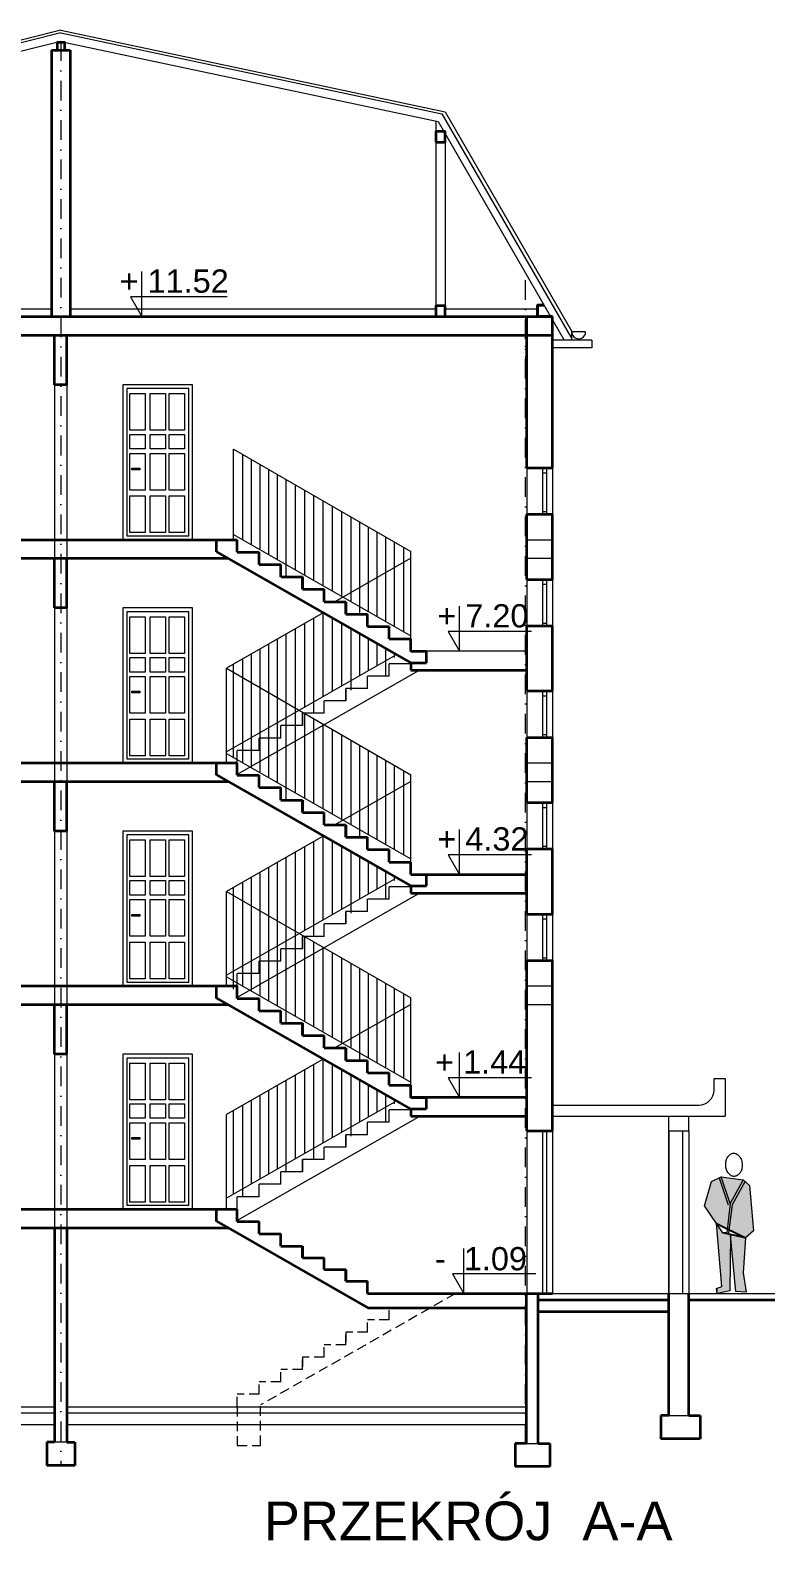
# Model space of a CAD drawing. Header units: millimetres. Extents: x 2834 to 13053, y -2252 to 4789.
# Drawn here: x 6782 to 7744, y 1555 to 3505 of the extents above; entities that cross this region are included whole.
import ezdxf

# ---------------------------------------------------------------- set-up
doc = ezdxf.new("R2010")
doc.units = ezdxf.units.MM
doc.header["$MEASUREMENT"] = 0
doc.linetypes.add('DASHDOTX2', pattern=[50.8, 25.4, -12.7, 0, -12.7])
doc.linetypes.add('DASHED', pattern=[19.05, 12.7, -6.35])
doc.layers.get('0').update_dxf_attribs({"lineweight": 5})
for name, color, linetype, lineweight in [('AS_3_6_018', 92, 'Continuous', 9), ('Okna', 7, 'Continuous', 5), ('Okna c.', 7, 'Continuous', 5), ('Osie', 1, 'DASHDOTX2', 5), ('Scianki', 34, 'Continuous', 20), ('Widok', 7, 'Continuous', 9), ('Wy. bal.', 7, 'Continuous', 5), ('Wymiary', 102, 'Continuous', 5), ('Wypełnienie', 7, 'Continuous', 5), ('Ściany k.', 7, 'Continuous', 35)]:
    doc.layers.add(name, color=color, linetype=linetype, lineweight=lineweight)
doc.layers.add('Xcokół', color=18, linetype='Continuous')
doc.styles.get("Standard").update_dxf_attribs({"font": 'ARIAL.TTF'})

msp = doc.modelspace()

# ---------------------------------------------------------------- hatches: boundary and pattern name
at = {"layer": 'Xcokół'}
h = msp.add_hatch(color=3, dxfattribs=at)
h.dxf.hatch_style = 1
h.paths.add_polyline_path([(7710.964, 2013.472), (7703.068, 2020.851), (7686.265, 1990.251), (7682.339, 1957.698), (7705.87, 1946.057), (7716.314, 1955.065)])
h.paths.add_polyline_path([(7686.265, 1990.251), (7674.792, 2024.91), (7662.056, 2018.638), (7653.14, 1987.089), (7668.424, 1964.581), (7682.339, 1957.698)])
h = msp.add_hatch(color=4, dxfattribs=at)
h.dxf.hatch_style = 1
h.paths.add_polyline_path([(7674.792, 2024.91), (7686.265, 1990.251), (7703.068, 2020.851)])
h = msp.add_hatch(color=5, dxfattribs=at)
h.dxf.hatch_style = 1
h.paths.add_polyline_path([(7705.87, 1946.057), (7676.634, 1952.491), (7668.424, 1964.581), (7675.302, 1883.036), (7668.424, 1880.465), (7669.443, 1874.193), (7685.746, 1877.686), (7686.765, 1949.269), (7693.643, 1876.66), (7706.889, 1875.737), (7703.068, 1900.932)])

# ---------------------------------------------------------------- linework, layer by layer
at = {"lineweight": 5}
msp.add_lwpolyline([(7690.586, 2055.151, -0.13234424), (7694.497, 2054.239, -0.10667965), (7698.269, 2051.031, -0.08324495), (7700.693, 2046.458, -0.07191191), (7701.75, 2040.571, -0.07191191), (7701.096, 2034.625, -0.08324495), (7698.989, 2029.897, -0.10667965), (7695.444, 2026.44, -0.13234424), (7691.605, 2025.263, -0.13234424), (7687.694, 2026.175, -0.10667965), (7683.922, 2029.384, -0.08324495), (7681.498, 2033.957, -0.07191191), (7680.441, 2039.844, -0.07191191), (7681.095, 2045.789, -0.08324495), (7683.201, 2050.517, -0.10667965), (7686.746, 2053.975, -0.13234424)], format="xyb", close=True, dxfattribs=at)
at = {"layer": 'AS_3_6_018', "lineweight": 5}
for p, q in [((7653.404, 1874.377), (7653.404, 1874.377)), ((7669.367, 1876.911), (7669.367, 1880.712))]:
    msp.add_line(p, q, dxfattribs=at)
at = {"layer": 'Okna', "lineweight": 5}
for p, q in [((7653.14, 1987.089), (7662.056, 2018.638)), ((7662.056, 2018.638), (7674.792, 2024.91)), ((7683.908, 1988.289), (7672.436, 2022.948)), ((7674.792, 2024.91), (7703.068, 2020.851)), ((7686.265, 1990.251), (7674.792, 2024.91)), ((7703.068, 2020.851), (7686.265, 1990.251)), ((7705.032, 2018.301), (7688.59, 1988.357)), ((7703.068, 2020.851), (7710.964, 2013.472)), ((7710.964, 2013.472), (7716.314, 1955.065)), ((7686.265, 1990.251), (7681.695, 1952.355)), ((7676.634, 1952.491), (7653.14, 1987.089)), ((7688.59, 1988.357), (7684.248, 1952.355)), ((7675.302, 1883.036), (7668.424, 1964.581)), ((7681.695, 1952.355), (7676.656, 1952.963)), ((7716.314, 1955.065), (7705.87, 1946.057)), ((7686.765, 1949.269), (7685.746, 1877.686)), ((7693.643, 1876.66), (7686.765, 1949.269)), ((7705.87, 1946.057), (7703.068, 1900.932)), ((7703.068, 1900.932), (7706.889, 1875.737)), ((7668.424, 1880.465), (7675.302, 1883.036)), ((7669.443, 1874.193), (7668.424, 1880.465)), ((7685.746, 1877.686), (7669.443, 1874.193)), ((7706.889, 1875.737), (7693.643, 1876.66))]:
    msp.add_line(p, q, dxfattribs=at)
at = {"layer": 'Okna c.'}
for p, q in [((6926.479, 3135.053), (6926.479, 3193.087)), ((7036.606, 3160.394), (6911.848, 3160.394)), ((6911.848, 3160.394), (6926.479, 3135.053)), ((6392.89, 3145.053), (6809.857, 3145.053)), ((6833.857, 3145.053), (7306.099, 3145.053)), ((7318.099, 3145.053), (7437.293, 3145.053)), ((6813.857, 3047.053), (6813.857, 2823.053)), ((6829.857, 3047.053), (6829.857, 2823.053)), ((7423.857, 2939.892), (7423.857, 2879.892)), ((7443.857, 2939.892), (7443.857, 2879.892)), ((7448.857, 2939.892), (7448.857, 2879.892)), ((7456.857, 2939.892), (7456.857, 2879.892)), ((7423.857, 2795.892), (7423.857, 2735.892)), ((7443.857, 2795.892), (7443.857, 2735.892)), ((7448.857, 2795.892), (7448.857, 2735.892)), ((7456.857, 2795.892), (7456.857, 2735.892)), ((6813.857, 2759.053), (6813.857, 2535.053)), ((6829.857, 2759.053), (6829.857, 2535.053)), ((7336.782, 2703.053), (7336.782, 2761.087)), ((7429.733, 2728.394), (7322.152, 2728.394)), ((7391.042, 2728.394), (7322.152, 2728.394)), ((7322.152, 2728.394), (7336.782, 2703.053)), ((7423.857, 2651.892), (7423.857, 2591.892)), ((7443.857, 2651.892), (7443.857, 2591.892)), ((7448.857, 2651.892), (7448.857, 2591.892)), ((7456.857, 2651.892), (7456.857, 2591.892)), ((7423.857, 2507.892), (7423.857, 2447.892)), ((7443.857, 2507.892), (7443.857, 2447.892)), ((7448.857, 2507.892), (7448.857, 2447.892)), ((7456.857, 2507.892), (7456.857, 2447.892)), ((6813.857, 2471.053), (6813.857, 2247.053)), ((6829.857, 2471.053), (6829.857, 2247.053)), ((7336.782, 2415.053), (7336.782, 2473.087)), ((7429.733, 2440.394), (7322.152, 2440.394)), ((7391.042, 2440.394), (7322.152, 2440.394)), ((7322.152, 2440.394), (7336.782, 2415.053)), ((7423.857, 2363.892), (7423.857, 2303.892)), ((7443.857, 2363.892), (7443.857, 2303.892)), ((7448.857, 2363.892), (7448.857, 2303.892)), ((7456.857, 2363.892), (7456.857, 2303.892)), ((7336.782, 2127.053), (7336.782, 2185.087)), ((6813.857, 2183.053), (6813.857, 1959.053)), ((6829.857, 2183.053), (6829.857, 1959.053)), ((7429.733, 2152.394), (7322.152, 2152.394)), ((7322.152, 2152.394), (7336.782, 2127.053)), ((7391.042, 2152.394), (7322.152, 2152.394)), ((7606.857, 1874.053), (7606.857, 2084.053)), ((7606.857, 2084.053), (7606.857, 1874.053)), ((7624.724, 2084.053), (7624.724, 1874.053)), ((7632.673, 2084.053), (7632.673, 1874.053)), ((7342.16, 1874.053), (7342.16, 1932.087)), ((7435.11, 1899.394), (7327.529, 1899.394)), ((7327.529, 1899.394), (7342.16, 1874.053)), ((7396.419, 1899.394), (7327.529, 1899.394))]:
    msp.add_line(p, q, dxfattribs=at)
for points in [[(6902.16, 2847.053), (6992.16, 2847.053), (6992.16, 3047.053), (6902.16, 3047.053)], [(6907.16, 2852.053), (6987.16, 2852.053), (6987.16, 3042.053), (6907.16, 3042.053)], [(6911.009, 3035.56), (6930.859, 3035.56), (6930.859, 2988.225), (6911.009, 2988.225)], [(6937.175, 3035.56), (6957.025, 3035.56), (6957.025, 2988.225), (6937.175, 2988.225)], [(6961.987, 3035.56), (6981.837, 3035.56), (6981.837, 2988.225), (6961.987, 2988.225)], [(6911.009, 2982.997), (6930.859, 2982.997), (6930.859, 2964.245), (6911.009, 2964.245)], [(6937.175, 2982.997), (6957.025, 2982.997), (6957.025, 2964.245), (6937.175, 2964.245)], [(6961.987, 2982.997), (6981.837, 2982.997), (6981.837, 2964.245), (6961.987, 2964.245)], [(6911.009, 2958.472), (6930.859, 2958.472), (6930.859, 2911.138), (6911.009, 2911.138)], [(6937.175, 2958.472), (6957.025, 2958.472), (6957.025, 2911.138), (6937.175, 2911.138)], [(6961.987, 2958.472), (6981.837, 2958.472), (6981.837, 2911.138), (6961.987, 2911.138)], [(6913.874, 2939.489), (6924.17, 2939.489), (6924.17, 2937.323), (6913.874, 2937.323)], [(6911.009, 2903.474), (6930.859, 2903.474), (6930.859, 2856.14), (6911.009, 2856.14)], [(6937.175, 2903.474), (6957.025, 2903.474), (6957.025, 2856.14), (6937.175, 2856.14)], [(6961.987, 2903.474), (6981.837, 2903.474), (6981.837, 2856.14), (6961.987, 2856.14)], [(6902.16, 2559.053), (6992.16, 2559.053), (6992.16, 2759.053), (6902.16, 2759.053)], [(6907.16, 2564.053), (6987.16, 2564.053), (6987.16, 2754.053), (6907.16, 2754.053)], [(6911.009, 2747.56), (6930.859, 2747.56), (6930.859, 2700.225), (6911.009, 2700.225)], [(6937.175, 2747.56), (6957.025, 2747.56), (6957.025, 2700.225), (6937.175, 2700.225)], [(6961.987, 2747.56), (6981.837, 2747.56), (6981.837, 2700.225), (6961.987, 2700.225)], [(6911.009, 2694.997), (6930.859, 2694.997), (6930.859, 2676.245), (6911.009, 2676.245)], [(6937.175, 2694.997), (6957.025, 2694.997), (6957.025, 2676.245), (6937.175, 2676.245)], [(6961.987, 2694.997), (6981.837, 2694.997), (6981.837, 2676.245), (6961.987, 2676.245)], [(6911.009, 2670.472), (6930.859, 2670.472), (6930.859, 2623.138), (6911.009, 2623.138)], [(6937.175, 2670.472), (6957.025, 2670.472), (6957.025, 2623.138), (6937.175, 2623.138)], [(6961.987, 2670.472), (6981.837, 2670.472), (6981.837, 2623.138), (6961.987, 2623.138)], [(6913.874, 2651.489), (6924.17, 2651.489), (6924.17, 2649.323), (6913.874, 2649.323)], [(6911.009, 2615.474), (6930.859, 2615.474), (6930.859, 2568.14), (6911.009, 2568.14)], [(6937.175, 2615.474), (6957.025, 2615.474), (6957.025, 2568.14), (6937.175, 2568.14)], [(6961.987, 2615.474), (6981.837, 2615.474), (6981.837, 2568.14), (6961.987, 2568.14)], [(6902.16, 2271.053), (6992.16, 2271.053), (6992.16, 2471.053), (6902.16, 2471.053)], [(6907.16, 2276.053), (6987.16, 2276.053), (6987.16, 2466.053), (6907.16, 2466.053)], [(6911.009, 2459.56), (6930.859, 2459.56), (6930.859, 2412.225), (6911.009, 2412.225)], [(6937.175, 2459.56), (6957.025, 2459.56), (6957.025, 2412.225), (6937.175, 2412.225)], [(6961.987, 2459.56), (6981.837, 2459.56), (6981.837, 2412.225), (6961.987, 2412.225)], [(6911.009, 2406.997), (6930.859, 2406.997), (6930.859, 2388.245), (6911.009, 2388.245)], [(6937.175, 2406.997), (6957.025, 2406.997), (6957.025, 2388.245), (6937.175, 2388.245)], [(6961.987, 2406.997), (6981.837, 2406.997), (6981.837, 2388.245), (6961.987, 2388.245)], [(6911.009, 2382.472), (6930.859, 2382.472), (6930.859, 2335.138), (6911.009, 2335.138)], [(6937.175, 2382.472), (6957.025, 2382.472), (6957.025, 2335.138), (6937.175, 2335.138)], [(6961.987, 2382.472), (6981.837, 2382.472), (6981.837, 2335.138), (6961.987, 2335.138)], [(6913.874, 2363.489), (6924.17, 2363.489), (6924.17, 2361.323), (6913.874, 2361.323)], [(6911.009, 2327.474), (6930.859, 2327.474), (6930.859, 2280.14), (6911.009, 2280.14)], [(6937.175, 2327.474), (6957.025, 2327.474), (6957.025, 2280.14), (6937.175, 2280.14)], [(6961.987, 2327.474), (6981.837, 2327.474), (6981.837, 2280.14), (6961.987, 2280.14)], [(6902.16, 1983.053), (6992.16, 1983.053), (6992.16, 2183.053), (6902.16, 2183.053)], [(6907.16, 1988.053), (6987.16, 1988.053), (6987.16, 2178.053), (6907.16, 2178.053)], [(6911.009, 2171.56), (6930.859, 2171.56), (6930.859, 2124.225), (6911.009, 2124.225)], [(6937.175, 2171.56), (6957.025, 2171.56), (6957.025, 2124.225), (6937.175, 2124.225)], [(6961.987, 2171.56), (6981.837, 2171.56), (6981.837, 2124.225), (6961.987, 2124.225)], [(6911.009, 2118.997), (6930.859, 2118.997), (6930.859, 2100.245), (6911.009, 2100.245)], [(6937.175, 2118.997), (6957.025, 2118.997), (6957.025, 2100.245), (6937.175, 2100.245)], [(6961.987, 2118.997), (6981.837, 2118.997), (6981.837, 2100.245), (6961.987, 2100.245)], [(6911.009, 2094.472), (6930.859, 2094.472), (6930.859, 2047.138), (6911.009, 2047.138)], [(6937.175, 2094.472), (6957.025, 2094.472), (6957.025, 2047.138), (6937.175, 2047.138)], [(6961.987, 2094.472), (6981.837, 2094.472), (6981.837, 2047.138), (6961.987, 2047.138)], [(6913.874, 2075.489), (6924.17, 2075.489), (6924.17, 2073.323), (6913.874, 2073.323)], [(6911.009, 2039.474), (6930.859, 2039.474), (6930.859, 1992.14), (6911.009, 1992.14)], [(6937.175, 2039.474), (6957.025, 2039.474), (6957.025, 1992.14), (6937.175, 1992.14)], [(6961.987, 2039.474), (6981.837, 2039.474), (6981.837, 1992.14), (6961.987, 1992.14)]]:
    msp.add_lwpolyline(points, close=True, dxfattribs=at)
at = {"layer": 'Osie'}
for p, q in [((6821.857, 3490.35), (6821.857, 1652.277)), ((7421.857, 1680.707), (7421.857, 3191.469)), ((7421.857, 3135.053), (7421.857, 3065.825))]:
    msp.add_line(p, q, dxfattribs=at)
at = {"layer": 'Scianki'}
for p, q in [((7665.563, 2151.536), (7679.931, 2151.536)), ((7665.563, 2137.205), (7665.563, 2151.536)), ((7679.931, 2151.536), (7679.931, 2102.853)), ((7456.857, 2117.205), (7645.563, 2117.205)), ((7456.857, 2102.853), (7679.931, 2102.853)), ((7606.857, 2084.053), (7606.857, 2102.853)), ((7632.673, 2084.053), (7632.673, 2102.853)), ((7606.857, 2084.053), (7632.673, 2084.053)), ((7456.857, 1874.053), (7632.673, 1874.053))]:
    msp.add_line(p, q, dxfattribs=at)
msp.add_arc((7645.563, 2137.205), 20, 270, 0, dxfattribs=at)
at = {"layer": 'Widok'}
for p, q in [((6821.857, 3504.663), (6380.89, 3394.717)), ((6821.857, 3501.119), (6382.801, 3391.65)), ((6821.857, 3490.234), (6390.043, 3382.571)), ((6821.857, 3504.663), (7318.099, 3399.183)), ((6821.857, 3501.119), (7314.032, 3396.587)), ((6821.857, 3490.234), (7309.091, 3386.785)), ((7313.872, 3396.864), (7481.684, 3106.206)), ((7318.099, 3399.183), (7481.684, 3115.846)), ((7306.099, 3387.421), (7306.099, 3135.053)), ((7309.091, 3386.785), (7471.965, 3104.68)), ((7318.099, 3371.183), (7318.099, 3135.053)), ((7507.532, 3104.68), (7456.857, 3104.68)), ((7481.684, 3104.68), (7481.684, 3115.846)), ((7499.568, 3115.539), (7481.684, 3115.539)), ((7507.532, 3104.68), (7507.532, 3094.68)), ((7507.532, 3094.68), (7456.857, 3094.68)), ((7443.961, 2933.576), (7448.961, 2933.576)), ((7443.961, 2883.514), (7448.961, 2883.514)), ((7049.857, 2846.853), (7049.857, 2847.053)), ((7049.857, 2846.853), (7049.857, 2847.053)), ((7049.857, 2831.053), (7049.857, 2832.191)), ((7049.857, 2831.053), (7049.857, 2832.191)), ((7443.961, 2789.576), (7448.961, 2789.576)), ((7443.961, 2739.514), (7448.961, 2739.514)), ((7423.857, 2703.053), (7294.16, 2703.053)), ((7423.857, 2703.053), (7294.16, 2703.053)), ((7285.866, 2679.053), (7049.857, 2544.191)), ((7273.857, 2687.053), (7245.857, 2687.053)), ((7273.857, 2687.053), (7245.857, 2687.053)), ((7273.857, 2687.053), (7245.857, 2687.053)), ((7273.857, 2687.053), (7245.857, 2687.053)), ((7245.857, 2671.053), (7245.857, 2687.053)), ((7245.857, 2671.053), (7245.857, 2687.053)), ((7245.857, 2671.053), (7245.857, 2687.053)), ((7245.857, 2671.053), (7245.857, 2687.053)), ((7273.857, 2687.053), (7273.857, 2688.191)), ((7273.857, 2687.053), (7273.857, 2688.191)), ((7273.857, 2687.053), (7273.857, 2688.191)), ((7273.857, 2687.053), (7273.857, 2688.191)), ((7217.857, 2655.053), (7189.857, 2655.053)), ((7189.857, 2655.053), (7189.857, 2639.053)), ((7189.857, 2639.053), (7189.857, 2655.053)), ((7189.857, 2639.053), (7189.857, 2655.053)), ((7245.857, 2671.053), (7217.857, 2671.053)), ((7217.857, 2655.053), (7217.857, 2671.053)), ((7245.857, 2671.053), (7217.857, 2671.053)), ((7217.857, 2655.053), (7217.857, 2671.053)), ((7189.857, 2639.053), (7161.857, 2639.053)), ((7161.857, 2623.053), (7161.857, 2639.053)), ((7161.857, 2623.053), (7161.857, 2639.053)), ((7443.961, 2645.576), (7448.961, 2645.576)), ((7133.857, 2607.053), (7133.857, 2623.053)), ((7133.857, 2607.053), (7133.857, 2623.053)), ((7133.857, 2623.053), (7133.857, 2607.053)), ((7161.857, 2623.053), (7133.857, 2623.053)), ((7133.857, 2607.053), (7105.857, 2607.053)), ((7133.857, 2607.053), (7105.857, 2607.053)), ((7105.857, 2591.053), (7105.857, 2607.053)), ((7105.857, 2591.053), (7105.857, 2607.053)), ((7443.961, 2595.514), (7448.961, 2595.514)), ((7049.857, 2559.053), (7049.857, 2575.053)), ((7077.857, 2575.053), (7049.857, 2575.053)), ((7105.857, 2591.053), (7077.857, 2591.053)), ((7077.857, 2575.053), (7077.857, 2591.053)), ((7077.857, 2575.053), (7077.857, 2591.053)), ((7077.857, 2575.053), (7077.857, 2591.053)), ((7049.857, 2558.853), (7049.857, 2559.053)), ((7049.857, 2543.053), (7049.857, 2544.191)), ((7443.961, 2501.576), (7448.961, 2501.576)), ((7443.961, 2451.514), (7448.961, 2451.514)), ((7273.857, 2399.053), (7245.857, 2399.053)), ((7273.857, 2399.053), (7245.857, 2399.053)), ((7245.857, 2383.053), (7245.857, 2399.053)), ((7245.857, 2383.053), (7245.857, 2399.053)), ((7273.857, 2414.853), (7273.857, 2415.053)), ((7273.857, 2414.853), (7273.857, 2415.053)), ((7273.857, 2399.053), (7273.857, 2400.191)), ((7273.857, 2399.053), (7273.857, 2400.191)), ((7285.866, 2391.053), (7049.857, 2256.191)), ((7217.857, 2367.053), (7217.857, 2383.053)), ((7245.857, 2383.053), (7217.857, 2383.053)), ((7217.857, 2367.053), (7217.857, 2383.053)), ((7189.857, 2351.053), (7189.857, 2367.053)), ((7217.857, 2367.053), (7189.857, 2367.053)), ((7189.857, 2351.053), (7189.857, 2367.053)), ((7189.857, 2367.053), (7189.857, 2351.053)), ((7161.857, 2335.053), (7161.857, 2351.053)), ((7161.857, 2335.053), (7161.857, 2351.053)), ((7189.857, 2351.053), (7161.857, 2351.053)), ((7443.961, 2357.576), (7448.961, 2357.576)), ((7133.857, 2335.053), (7133.857, 2319.053)), ((7133.857, 2319.053), (7133.857, 2335.053)), ((7133.857, 2319.053), (7133.857, 2335.053)), ((7161.857, 2335.053), (7133.857, 2335.053)), ((7077.857, 2287.053), (7077.857, 2303.053)), ((7077.857, 2287.053), (7077.857, 2303.053)), ((7077.857, 2287.053), (7077.857, 2303.053)), ((7105.857, 2303.053), (7077.857, 2303.053)), ((7105.857, 2303.053), (7105.857, 2319.053)), ((7105.857, 2303.053), (7105.857, 2319.053)), ((7133.857, 2319.053), (7105.857, 2319.053)), ((7133.857, 2319.053), (7105.857, 2319.053)), ((7443.961, 2307.514), (7448.961, 2307.514)), ((7049.857, 2271.053), (7049.857, 2287.053)), ((7077.857, 2287.053), (7049.857, 2287.053)), ((7049.857, 2270.853), (7049.857, 2271.053)), ((7049.857, 2255.053), (7049.857, 2256.191)), ((7273.857, 2126.853), (7273.857, 2127.053)), ((7273.857, 2126.853), (7273.857, 2127.053)), ((7423.857, 2126.853), (7423.857, 2102.853)), ((7273.857, 2111.053), (7245.857, 2111.053)), ((7273.857, 2111.053), (7245.857, 2111.053)), ((7245.857, 2095.053), (7245.857, 2111.053)), ((7245.857, 2095.053), (7245.857, 2111.053)), ((7273.857, 2111.053), (7273.857, 2112.191)), ((7273.857, 2111.053), (7273.857, 2112.191)), ((7285.866, 2103.053), (7049.857, 1968.191)), ((7217.857, 2079.053), (7217.857, 2095.053)), ((7245.857, 2095.053), (7217.857, 2095.053)), ((7217.857, 2079.053), (7217.857, 2095.053)), ((7189.857, 2063.053), (7189.857, 2079.053)), ((7217.857, 2079.053), (7189.857, 2079.053)), ((7189.857, 2063.053), (7189.857, 2079.053)), ((7189.857, 2079.053), (7189.857, 2063.053)), ((7423.857, 2084.053), (7423.857, 1874.053)), ((7443.907, 2084.053), (7443.907, 1874.053)), ((7448.907, 2084.053), (7448.907, 1874.053)), ((7456.857, 2084.053), (7456.857, 1874.053)), ((7161.857, 2047.053), (7161.857, 2063.053)), ((7161.857, 2047.053), (7161.857, 2063.053)), ((7189.857, 2063.053), (7161.857, 2063.053)), ((7105.857, 2015.053), (7105.857, 2031.053)), ((7105.857, 2015.053), (7105.857, 2031.053)), ((7133.857, 2031.053), (7105.857, 2031.053)), ((7133.857, 2031.053), (7105.857, 2031.053)), ((7133.857, 2047.053), (7133.857, 2031.053)), ((7133.857, 2031.053), (7133.857, 2047.053)), ((7133.857, 2031.053), (7133.857, 2047.053)), ((7161.857, 2047.053), (7133.857, 2047.053)), ((7077.857, 1999.053), (7077.857, 2015.053)), ((7077.857, 1999.053), (7077.857, 2015.053)), ((7077.857, 1999.053), (7077.857, 2015.053)), ((7105.857, 2015.053), (7077.857, 2015.053)), ((7077.857, 1999.053), (7049.857, 1999.053)), ((7049.857, 1983.053), (7049.857, 1999.053)), ((7049.857, 1982.853), (7049.857, 1983.053)), ((7049.857, 1967.053), (7049.857, 1968.191)), ((7632.673, 1874.053), (7743.829, 1874.053)), ((6279.857, 1728.053), (6813.857, 1728.053)), ((6279.857, 1720.053), (6813.857, 1720.053)), ((6829.857, 1728.053), (7421.857, 1728.053)), ((6829.857, 1720.053), (7421.857, 1720.053)), ((6279.857, 1705.053), (6813.857, 1705.053)), ((6829.857, 1705.053), (7421.857, 1705.053))]:
    msp.add_line(p, q, dxfattribs=at)
at = {"layer": 'Widok', "linetype": 'DASHED', "lineweight": 9}
for p, q in [((7331.366, 1874.053), (7079.857, 1730.334)), ((7245.857, 1840.053), (7245.857, 1856.053)), ((7217.857, 1824.053), (7217.857, 1840.053)), ((7245.857, 1840.053), (7217.857, 1840.053)), ((7217.857, 1824.053), (7217.857, 1840.053)), ((7189.857, 1808.053), (7189.857, 1824.053)), ((7217.857, 1824.053), (7189.857, 1824.053)), ((7189.857, 1808.053), (7189.857, 1824.053)), ((7189.857, 1824.053), (7189.857, 1808.053)), ((7161.857, 1792.053), (7161.857, 1808.053)), ((7161.857, 1792.053), (7161.857, 1808.053)), ((7189.857, 1808.053), (7161.857, 1808.053)), ((7105.857, 1760.053), (7105.857, 1776.053)), ((7105.857, 1760.053), (7105.857, 1776.053)), ((7133.857, 1776.053), (7105.857, 1776.053)), ((7133.857, 1776.053), (7105.857, 1776.053)), ((7161.857, 1792.053), (7133.857, 1792.053)), ((7133.857, 1792.053), (7133.857, 1776.053)), ((7133.857, 1776.053), (7133.857, 1792.053)), ((7133.857, 1776.053), (7133.857, 1792.053)), ((7077.857, 1744.053), (7077.857, 1760.053)), ((7105.857, 1760.053), (7077.857, 1760.053)), ((7077.857, 1744.053), (7077.857, 1760.053)), ((7077.857, 1744.053), (7077.857, 1760.053)), ((7049.857, 1728.053), (7049.857, 1744.053)), ((7077.857, 1744.053), (7049.857, 1744.053)), ((7049.857, 1728.053), (7049.857, 1678.053)), ((7079.857, 1678.053), (7079.857, 1730.334)), ((7049.857, 1678.053), (7079.857, 1678.053))]:
    msp.add_line(p, q, dxfattribs=at)
at = {"layer": 'Widok', "linetype": 'DASHED'}
for p, q in [((7273.857, 1856.053), (7245.857, 1856.053)), ((7273.857, 1856.053), (7245.857, 1856.053)), ((7245.857, 1840.053), (7245.857, 1856.053)), ((7273.857, 1855.853), (7273.857, 1856.053))]:
    msp.add_line(p, q, dxfattribs=at)
at = {"layer": 'Widok'}
msp.add_arc((7490.626, 3115.361), 8.944, 178.858286, 1.141714, dxfattribs=at)
at = {"layer": 'Wy. bal.'}
for p, q in [((7044.857, 2963.91), (7273.857, 2831.71)), ((7044.857, 2847.053), (7044.857, 2963.91)), ((7044.857, 2853.91), (7044.857, 2963.91)), ((7044.857, 2853.91), (7044.857, 2963.91)), ((7044.857, 2853.253), (7044.857, 2963.253)), ((7056.857, 2847.053), (7056.857, 2956.982)), ((7068.057, 2840.653), (7068.057, 2950.516)), ((7079.257, 2834.253), (7079.257, 2944.051)), ((7090.457, 2827.853), (7090.457, 2937.585)), ((7101.657, 2821.453), (7101.657, 2931.119)), ((7112.857, 2799.053), (7112.857, 2924.654)), ((7124.857, 2808.196), (7124.857, 2917.726)), ((7136.857, 2801.339), (7136.857, 2910.799)), ((7148.857, 2794.481), (7148.857, 2903.871)), ((7160.857, 2787.624), (7160.857, 2896.944)), ((7172.857, 2780.767), (7172.857, 2890.016)), ((7112.857, 2819.053), (7112.857, 2871.053)), ((7184.857, 2773.91), (7184.857, 2883.089)), ((7196.857, 2767.053), (7196.857, 2876.161)), ((7208.057, 2751.053), (7208.057, 2869.695)), ((7044.857, 2853.91), (7273.857, 2723.053)), ((7219.257, 2754.253), (7219.257, 2863.23)), ((7230.457, 2747.853), (7230.457, 2856.764)), ((7241.657, 2741.453), (7241.657, 2850.298)), ((7252.857, 2735.053), (7252.857, 2843.833)), ((7264.857, 2728.396), (7264.857, 2836.905)), ((7273.857, 2715.053), (7273.857, 2831.71)), ((7273.857, 2823.053), (7175.857, 2767.053)), ((7273.857, 2815.253), (7273.857, 2823.253)), ((7230.457, 2751.853), (7230.457, 2794.253)), ((7252.857, 2739.053), (7252.857, 2807.053)), ((7196.857, 2771.053), (7196.857, 2775.053)), ((7208.057, 2764.653), (7208.057, 2781.453)), ((7219.257, 2758.253), (7219.257, 2787.853)), ((7160.857, 2752.481), (7035.857, 2681.053)), ((7160.857, 2644.481), (7160.857, 2752.762)), ((7124.857, 2623.91), (7124.857, 2731.91)), ((7136.857, 2630.767), (7136.857, 2738.767)), ((7148.857, 2623.053), (7148.857, 2745.624)), ((7172.857, 2651.339), (7172.857, 2745.905)), ((7184.857, 2658.196), (7184.857, 2739.048)), ((7196.857, 2665.053), (7196.857, 2732.191)), ((7090.457, 2604.253), (7090.457, 2712.253)), ((7101.657, 2610.653), (7101.657, 2718.653)), ((7112.857, 2605.053), (7112.857, 2725.053)), ((7196.857, 2653.053), (7196.857, 2726.191)), ((7208.057, 2671.453), (7208.057, 2725.791)), ((7219.257, 2677.853), (7219.257, 2719.391)), ((7230.457, 2684.253), (7230.457, 2712.991)), ((7252.857, 2697.053), (7035.857, 2573.053)), ((7056.857, 2573.053), (7056.857, 2693.053)), ((7068.057, 2591.453), (7068.057, 2699.453)), ((7079.257, 2597.853), (7079.257, 2705.853)), ((7241.657, 2671.053), (7241.657, 2706.591)), ((7252.857, 2695.053), (7252.857, 2700.191)), ((7035.857, 2673.053), (7035.857, 2681.053)), ((7035.857, 2559.053), (7035.857, 2681.053)), ((7035.857, 2575.053), (7035.857, 2675.053)), ((7035.857, 2575.053), (7035.857, 2675.053)), ((7035.903, 2681.079), (7273.857, 2543.71)), ((7044.857, 2565.91), (7044.857, 2686.196)), ((7044.857, 2565.91), (7044.857, 2682.196)), ((7044.857, 2565.91), (7044.857, 2675.91)), ((7044.857, 2565.91), (7044.857, 2675.91)), ((7044.857, 2565.91), (7044.857, 2675.91)), ((7044.857, 2565.253), (7044.857, 2675.253)), ((7056.857, 2559.053), (7056.857, 2668.982)), ((7068.057, 2552.653), (7068.057, 2662.516)), ((7079.257, 2546.253), (7079.257, 2656.051)), ((7090.457, 2539.853), (7090.457, 2649.585)), ((7101.657, 2533.453), (7101.657, 2643.119)), ((7112.857, 2511.053), (7112.857, 2636.654)), ((7124.857, 2520.196), (7124.857, 2629.726)), ((7136.857, 2513.339), (7136.857, 2622.799)), ((7148.857, 2506.481), (7148.857, 2615.871)), ((7160.857, 2499.624), (7160.857, 2608.944)), ((7172.857, 2492.767), (7172.857, 2602.016)), ((7184.857, 2485.91), (7184.857, 2595.089)), ((7112.857, 2531.053), (7112.857, 2583.053)), ((7196.857, 2479.053), (7196.857, 2588.161)), ((7208.057, 2463.053), (7208.057, 2581.695)), ((7219.257, 2466.253), (7219.257, 2575.23)), ((7035.857, 2571.053), (7273.857, 2435.053)), ((7230.457, 2459.853), (7230.457, 2568.764)), ((7241.657, 2453.453), (7241.657, 2562.298)), ((7252.857, 2447.053), (7252.857, 2555.833)), ((7273.857, 2535.053), (7175.857, 2479.053)), ((7264.857, 2440.396), (7264.857, 2548.905)), ((7273.857, 2427.053), (7273.857, 2543.71)), ((7273.857, 2527.253), (7273.857, 2535.253)), ((7252.857, 2451.053), (7252.857, 2519.053)), ((7230.457, 2463.853), (7230.457, 2506.253)), ((7160.857, 2464.481), (7035.857, 2393.053)), ((7148.857, 2335.053), (7148.857, 2457.624)), ((7160.857, 2356.481), (7160.857, 2464.762)), ((7172.857, 2363.339), (7172.857, 2457.905)), ((7124.857, 2335.91), (7124.857, 2443.91)), ((7136.857, 2342.767), (7136.857, 2450.767)), ((7184.857, 2370.196), (7184.857, 2451.048)), ((7196.857, 2377.053), (7196.857, 2444.191)), ((7196.857, 2365.053), (7196.857, 2438.191)), ((7208.057, 2383.453), (7208.057, 2437.791)), ((7079.257, 2309.853), (7079.257, 2417.853)), ((7090.457, 2316.253), (7090.457, 2424.253)), ((7101.657, 2322.653), (7101.657, 2430.653)), ((7112.857, 2317.053), (7112.857, 2437.053)), ((7219.257, 2389.853), (7219.257, 2431.391)), ((7230.457, 2396.253), (7230.457, 2424.991)), ((7241.657, 2383.053), (7241.657, 2418.591)), ((7252.857, 2409.053), (7035.857, 2285.053)), ((7044.857, 2271.91), (7044.857, 2398.196)), ((7056.857, 2285.053), (7056.857, 2405.053)), ((7068.057, 2303.453), (7068.057, 2411.453)), ((7252.857, 2407.053), (7252.857, 2412.191)), ((7035.857, 2271.053), (7035.857, 2393.053)), ((7035.857, 2385.053), (7035.857, 2393.053)), ((7035.903, 2393.079), (7273.857, 2255.71)), ((7044.857, 2275.91), (7044.857, 2394.196)), ((7044.857, 2277.91), (7044.857, 2387.91)), ((7044.857, 2277.91), (7044.857, 2387.91)), ((7044.857, 2267.053), (7044.857, 2387.91)), ((7044.857, 2277.253), (7044.857, 2387.253)), ((7056.857, 2271.053), (7056.857, 2380.982)), ((7068.057, 2264.653), (7068.057, 2374.516)), ((7079.257, 2258.253), (7079.257, 2368.051)), ((7090.457, 2251.853), (7090.457, 2361.585)), ((7101.657, 2245.453), (7101.657, 2355.119)), ((7112.857, 2223.053), (7112.857, 2348.654)), ((7124.857, 2232.196), (7124.857, 2341.726)), ((7136.857, 2225.339), (7136.857, 2334.799)), ((7148.857, 2218.481), (7148.857, 2327.871)), ((7160.857, 2211.624), (7160.857, 2320.944)), ((7172.857, 2204.767), (7172.857, 2314.016)), ((7184.857, 2197.91), (7184.857, 2307.089)), ((7035.857, 2283.053), (7273.857, 2147.053)), ((7112.857, 2243.053), (7112.857, 2295.053)), ((7196.857, 2191.053), (7196.857, 2300.161)), ((7208.057, 2175.053), (7208.057, 2293.695)), ((7219.257, 2178.253), (7219.257, 2287.23)), ((7230.457, 2171.853), (7230.457, 2280.764)), ((7241.657, 2165.453), (7241.657, 2274.298)), ((7252.857, 2159.053), (7252.857, 2267.833)), ((7273.857, 2247.053), (7175.857, 2191.053)), ((7264.857, 2152.396), (7264.857, 2260.905)), ((7273.857, 2139.053), (7273.857, 2255.71)), ((7273.857, 2239.253), (7273.857, 2247.253)), ((7252.857, 2163.053), (7252.857, 2231.053)), ((7230.457, 2175.853), (7230.457, 2218.253)), ((7160.857, 2176.481), (7035.857, 2105.053)), ((7148.857, 2047.053), (7148.857, 2169.624)), ((7160.857, 2068.481), (7160.857, 2176.762)), ((7172.857, 2075.339), (7172.857, 2169.905)), ((7112.857, 2031.053), (7112.857, 2149.053)), ((7124.857, 2047.91), (7124.857, 2155.91)), ((7136.857, 2054.767), (7136.857, 2162.767)), ((7184.857, 2082.196), (7184.857, 2163.048)), ((7196.857, 2089.053), (7196.857, 2156.191)), ((7196.857, 2077.053), (7196.857, 2150.191)), ((7208.057, 2095.453), (7208.057, 2149.791)), ((7079.257, 2021.853), (7079.257, 2129.853)), ((7090.457, 2028.253), (7090.457, 2136.253)), ((7101.657, 2034.653), (7101.657, 2142.653)), ((7219.257, 2101.853), (7219.257, 2143.391)), ((7230.457, 2108.253), (7230.457, 2136.991)), ((7241.657, 2095.053), (7241.657, 2130.591)), ((7252.857, 2121.053), (7035.857, 1997.053)), ((7044.857, 2002.196), (7044.857, 2110.196)), ((7044.857, 2002.196), (7044.857, 2106.196)), ((7056.857, 1999.053), (7056.857, 2117.053)), ((7068.057, 2015.453), (7068.057, 2123.453)), ((7252.857, 2119.053), (7252.857, 2124.191)), ((7035.857, 1983.053), (7035.857, 2105.053)), ((7035.857, 2097.053), (7035.857, 2105.053))]:
    msp.add_line(p, q, dxfattribs=at)
at = {"layer": 'Wypełnienie'}
for p, q in [((7421.857, 2117.205), (7423.857, 2117.205)), ((7421.857, 2102.853), (7423.857, 2102.853)), ((7606.857, 1716.587), (7632.673, 1716.587)), ((6829.857, 1682.277), (6813.857, 1682.277)), ((7421.857, 1680.707), (7438.399, 1680.707))]:
    msp.add_line(p, q, dxfattribs=at)
at = {"layer": 'Xcokół'}
for p, q in [((7668.424, 1964.581), (7705.87, 1946.057)), ((7705.87, 1946.057), (7676.634, 1952.491))]:
    msp.add_line(p, q, dxfattribs=at)
at = {"layer": 'Ściany k.'}
for p, q in [((6809.857, 3478.964), (6809.857, 3135.053)), ((6809.857, 3478.964), (6833.857, 3478.964)), ((6833.857, 3478.964), (6833.857, 3135.053)), ((6246.857, 3135.053), (7456.857, 3135.053)), ((7423.857, 2939.892), (7423.857, 3135.053)), ((7456.857, 2939.892), (7456.857, 3135.053)), ((6246.857, 3111.053), (7456.857, 3111.053)), ((6813.857, 3047.053), (6813.857, 3111.053)), ((6829.857, 3047.053), (6829.857, 3111.053)), ((6829.857, 3047.053), (6813.857, 3047.053)), ((7423.857, 2939.892), (7456.857, 2939.892)), ((7423.857, 2795.892), (7423.857, 2879.892)), ((7423.857, 2879.892), (7456.857, 2879.892)), ((7456.857, 2795.892), (7456.857, 2879.892)), ((6256.239, 2847.053), (7049.857, 2847.053)), ((7023.116, 2831.471), (7023.116, 2847.053)), ((7049.857, 2831.053), (7049.857, 2847.053)), ((7049.857, 2831.053), (7049.857, 2847.053)), ((7049.857, 2831.053), (7049.857, 2847.053)), ((7049.857, 2831.053), (7049.857, 2847.053)), ((7023.116, 2831.471), (7273.857, 2688.191)), ((7049.857, 2831.053), (7077.857, 2831.053)), ((7049.857, 2831.053), (7077.857, 2831.053)), ((7077.857, 2815.053), (7077.857, 2831.053)), ((7077.857, 2815.053), (7077.857, 2831.053)), ((6256.239, 2823.053), (7037.848, 2823.053)), ((6813.857, 2759.053), (6813.857, 2823.053)), ((6813.857, 2759.053), (6813.857, 2817.608)), ((6829.857, 2759.053), (6829.857, 2823.053)), ((7077.857, 2815.053), (7105.857, 2815.053)), ((7105.857, 2799.053), (7105.857, 2815.053)), ((7105.857, 2799.053), (7105.857, 2815.053)), ((7105.857, 2799.053), (7133.857, 2799.053)), ((7133.857, 2783.053), (7133.857, 2799.053)), ((7133.857, 2783.053), (7133.857, 2799.053)), ((7133.857, 2799.053), (7133.857, 2783.053)), ((7423.857, 2795.892), (7456.857, 2795.892)), ((6829.857, 2759.053), (6829.857, 2774.858)), ((7133.857, 2783.053), (7161.857, 2783.053)), ((7161.857, 2767.053), (7161.857, 2783.053)), ((7161.857, 2767.053), (7161.857, 2783.053)), ((6829.857, 2759.053), (6813.857, 2759.053)), ((6829.857, 2759.053), (6813.857, 2759.053)), ((7161.857, 2767.053), (7189.857, 2767.053)), ((7189.857, 2767.053), (7189.857, 2751.053)), ((7189.857, 2751.053), (7189.857, 2767.053)), ((7189.857, 2751.053), (7189.857, 2767.053)), ((7189.857, 2751.053), (7217.857, 2751.053)), ((7189.857, 2751.053), (7217.857, 2751.053)), ((7217.857, 2735.053), (7217.857, 2751.053)), ((7217.857, 2735.053), (7217.857, 2751.053)), ((7217.857, 2735.053), (7245.857, 2735.053)), ((7245.857, 2719.053), (7245.857, 2735.053)), ((7245.857, 2719.053), (7245.857, 2735.053)), ((7245.857, 2719.053), (7245.857, 2735.053)), ((7423.857, 2735.892), (7456.857, 2735.892)), ((7423.857, 2651.892), (7423.857, 2735.892)), ((7456.857, 2651.892), (7456.857, 2735.892)), ((7245.857, 2719.053), (7273.857, 2719.053)), ((7273.857, 2703.053), (7273.857, 2719.053)), ((7273.857, 2703.053), (7294.16, 2703.053)), ((7273.857, 2702.853), (7273.857, 2703.053)), ((7294.16, 2688.191), (7294.16, 2703.053)), ((7273.857, 2688.191), (7294.16, 2688.191)), ((7273.857, 2687.053), (7273.857, 2688.191)), ((7273.857, 2688.191), (7273.857, 2678.853)), ((7273.857, 2686.853), (7273.857, 2679.053)), ((7273.857, 2678.853), (7423.857, 2678.853)), ((7423.857, 2651.892), (7456.857, 2651.892)), ((7423.857, 2507.892), (7423.857, 2591.892)), ((7423.857, 2591.892), (7456.857, 2591.892)), ((7456.857, 2507.892), (7456.857, 2591.892)), ((6256.239, 2559.053), (7049.857, 2559.053)), ((7023.116, 2543.053), (7023.116, 2559.053)), ((7049.857, 2543.053), (7049.857, 2559.053)), ((7049.857, 2543.053), (7049.857, 2559.053)), ((6256.239, 2535.053), (7037.848, 2535.053)), ((6813.857, 2471.053), (6813.857, 2535.053)), ((6829.857, 2471.053), (6829.857, 2535.053)), ((7023.116, 2543.471), (7273.857, 2400.191)), ((7049.857, 2543.053), (7077.857, 2543.053)), ((7049.857, 2543.053), (7077.857, 2543.053)), ((7077.857, 2527.053), (7077.857, 2543.053)), ((7077.857, 2527.053), (7077.857, 2543.053)), ((7077.857, 2527.053), (7105.857, 2527.053)), ((7105.857, 2511.053), (7105.857, 2527.053)), ((7105.857, 2511.053), (7105.857, 2527.053)), ((7105.857, 2511.053), (7133.857, 2511.053)), ((7133.857, 2511.053), (7133.857, 2495.053)), ((7133.857, 2495.053), (7133.857, 2511.053)), ((7133.857, 2495.053), (7133.857, 2511.053)), ((7423.857, 2507.892), (7456.857, 2507.892)), ((7133.857, 2495.053), (7161.857, 2495.053)), ((7161.857, 2479.053), (7161.857, 2495.053)), ((7161.857, 2479.053), (7161.857, 2495.053)), ((7161.857, 2479.053), (7189.857, 2479.053)), ((7189.857, 2463.053), (7189.857, 2479.053)), ((7189.857, 2463.053), (7189.857, 2479.053)), ((7189.857, 2479.053), (7189.857, 2463.053)), ((6829.857, 2471.053), (6813.857, 2471.053)), ((7189.857, 2463.053), (7217.857, 2463.053)), ((7189.857, 2463.053), (7217.857, 2463.053)), ((7217.857, 2447.053), (7217.857, 2463.053)), ((7217.857, 2447.053), (7217.857, 2463.053)), ((7217.857, 2447.053), (7245.857, 2447.053)), ((7245.857, 2431.053), (7245.857, 2447.053)), ((7245.857, 2431.053), (7245.857, 2447.053)), ((7245.857, 2431.053), (7245.857, 2447.053)), ((7423.857, 2363.892), (7423.857, 2447.892)), ((7423.857, 2363.892), (7423.857, 2447.892)), ((7423.857, 2447.892), (7456.857, 2447.892)), ((7456.857, 2363.892), (7456.857, 2447.892)), ((7456.857, 2363.892), (7456.857, 2447.892)), ((7245.857, 2431.053), (7273.857, 2431.053)), ((7273.857, 2415.053), (7273.857, 2431.053)), ((7273.857, 2414.853), (7273.857, 2415.053)), ((7273.857, 2415.053), (7294.16, 2415.053)), ((7273.857, 2414.853), (7273.857, 2415.053)), ((7273.857, 2414.853), (7423.857, 2414.853)), ((7273.857, 2400.191), (7294.16, 2400.191)), ((7273.857, 2400.191), (7273.857, 2390.853)), ((7273.857, 2399.053), (7273.857, 2400.191)), ((7273.857, 2398.853), (7273.857, 2391.053)), ((7294.16, 2400.191), (7294.16, 2415.053)), ((7273.857, 2390.853), (7423.857, 2390.853)), ((7423.857, 2363.892), (7456.857, 2363.892)), ((7423.857, 2219.892), (7423.857, 2303.892)), ((7423.857, 2303.892), (7456.857, 2303.892)), ((7456.857, 2219.892), (7456.857, 2303.892)), ((6256.239, 2271.053), (7049.857, 2271.053)), ((7023.116, 2255.053), (7023.116, 2271.053)), ((7049.857, 2255.053), (7049.857, 2271.053)), ((7049.857, 2255.053), (7049.857, 2271.053)), ((6256.239, 2247.053), (7037.848, 2247.053)), ((6813.857, 2183.053), (6813.857, 2247.053)), ((6829.857, 2183.053), (6829.857, 2247.053)), ((7023.116, 2255.471), (7273.857, 2112.191)), ((7049.857, 2255.053), (7077.857, 2255.053)), ((7049.857, 2255.053), (7077.857, 2255.053)), ((7077.857, 2239.053), (7077.857, 2255.053)), ((7077.857, 2239.053), (7077.857, 2255.053)), ((7077.857, 2239.053), (7105.857, 2239.053)), ((7105.857, 2223.053), (7105.857, 2239.053)), ((7105.857, 2223.053), (7105.857, 2239.053)), ((7105.857, 2223.053), (7133.857, 2223.053)), ((7133.857, 2207.053), (7133.857, 2223.053)), ((7133.857, 2207.053), (7133.857, 2223.053)), ((7133.857, 2223.053), (7133.857, 2207.053)), ((7133.857, 2207.053), (7161.857, 2207.053)), ((7161.857, 2191.053), (7161.857, 2207.053)), ((7161.857, 2191.053), (7161.857, 2207.053)), ((7423.857, 2084.053), (7423.857, 2219.892)), ((7456.857, 2084.053), (7456.857, 2219.892)), ((7161.857, 2191.053), (7189.857, 2191.053)), ((7189.857, 2191.053), (7189.857, 2175.053)), ((7189.857, 2175.053), (7189.857, 2191.053)), ((7189.857, 2175.053), (7189.857, 2191.053)), ((6829.857, 2183.053), (6813.857, 2183.053)), ((7189.857, 2175.053), (7217.857, 2175.053)), ((7189.857, 2175.053), (7217.857, 2175.053)), ((7217.857, 2159.053), (7217.857, 2175.053)), ((7217.857, 2159.053), (7217.857, 2175.053)), ((7217.857, 2159.053), (7245.857, 2159.053)), ((7245.857, 2143.053), (7245.857, 2159.053)), ((7245.857, 2143.053), (7245.857, 2159.053)), ((7245.857, 2143.053), (7245.857, 2159.053)), ((7245.857, 2143.053), (7273.857, 2143.053)), ((7273.857, 2127.053), (7273.857, 2143.053)), ((7273.857, 2127.053), (7273.857, 2127.253)), ((7273.857, 2127.253), (7294.16, 2127.253)), ((7273.857, 2126.853), (7273.857, 2127.053)), ((7423.857, 2127.053), (7273.857, 2127.053)), ((7294.16, 2112.391), (7294.16, 2127.253)), ((7423.857, 2126.853), (7423.857, 2127.053)), ((7423.857, 2126.853), (7423.857, 2127.053)), ((7273.857, 2112.391), (7294.16, 2112.391)), ((7273.857, 2111.053), (7273.857, 2112.191)), ((7273.857, 2112.191), (7273.857, 2102.853)), ((7273.857, 2110.853), (7273.857, 2103.053)), ((7273.857, 2102.853), (7423.857, 2102.853)), ((7423.857, 2084.053), (7456.857, 2084.053)), ((6256.239, 1983.053), (7049.857, 1983.053)), ((7023.116, 1967.053), (7023.116, 1983.053)), ((7049.857, 1967.053), (7049.857, 1983.053)), ((7049.857, 1967.053), (7049.857, 1983.053)), ((6246.857, 1959.053), (7037.848, 1959.053)), ((6813.857, 1959.053), (6813.857, 1682.277)), ((6829.857, 1959.053), (6829.857, 1682.277)), ((7023.116, 1967.471), (7218.567, 1855.785)), ((7049.857, 1967.053), (7077.857, 1967.053)), ((7049.857, 1967.053), (7077.857, 1967.053)), ((7077.857, 1951.053), (7077.857, 1967.053)), ((7077.857, 1951.053), (7077.857, 1967.053)), ((7077.857, 1951.053), (7105.857, 1951.053)), ((7105.857, 1935.053), (7105.857, 1951.053)), ((7105.857, 1935.053), (7105.857, 1951.053)), ((7105.857, 1935.053), (7133.857, 1935.053)), ((7133.857, 1920.053), (7133.857, 1935.053)), ((7133.857, 1920.053), (7133.857, 1935.053)), ((7133.857, 1935.053), (7133.857, 1920.053)), ((7133.857, 1920.053), (7161.857, 1920.053)), ((7161.857, 1905.053), (7161.857, 1920.053)), ((7161.857, 1905.053), (7161.857, 1920.053)), ((7161.857, 1905.053), (7189.857, 1905.053)), ((7189.857, 1905.053), (7189.857, 1890.053)), ((7189.857, 1890.053), (7189.857, 1905.053)), ((7189.857, 1890.053), (7189.857, 1905.053)), ((7189.857, 1890.053), (7217.857, 1890.053)), ((7189.857, 1890.053), (7217.857, 1890.053)), ((7217.857, 1874.053), (7217.857, 1890.053)), ((7217.857, 1874.053), (7217.857, 1890.053)), ((7217.857, 1874.053), (7456.857, 1874.053)), ((7423.399, 1680.707), (7423.399, 1874.053)), ((7438.399, 1680.707), (7438.399, 1874.053)), ((7606.857, 1716.587), (7606.857, 1874.053)), ((7632.673, 1716.587), (7632.673, 1874.053)), ((7218.567, 1855.785), (7423.399, 1855.785)), ((7421.857, 1865.874), (7423.399, 1865.874)), ((7438.399, 1865.874), (7606.857, 1865.874)), ((7632.673, 1865.874), (7743.829, 1865.874)), ((7438.399, 1850.874), (7606.857, 1850.874)), ((7606.857, 1716.587), (7596.687, 1716.587)), ((7596.687, 1716.587), (7596.687, 1686.587)), ((7632.673, 1716.587), (7647.673, 1716.587)), ((7647.673, 1716.587), (7647.673, 1686.587)), ((6813.857, 1682.277), (6803.857, 1682.277)), ((6803.857, 1682.277), (6803.857, 1652.277)), ((6829.857, 1682.277), (6839.857, 1682.277)), ((6839.857, 1682.277), (6839.857, 1652.277)), ((7423.399, 1680.707), (7408.399, 1680.707)), ((7408.399, 1680.707), (7408.399, 1650.707)), ((7438.399, 1680.707), (7453.399, 1680.707)), ((7453.399, 1680.707), (7453.399, 1650.707)), ((7647.673, 1686.587), (7596.687, 1686.587)), ((6839.857, 1652.277), (6803.857, 1652.277)), ((7453.399, 1650.707), (7408.399, 1650.707))]:
    msp.add_line(p, q, dxfattribs=at)
at = {"layer": 'Ściany k.', "lineweight": 9}
for p, q in [((7423.857, 2847.053), (7456.857, 2847.053)), ((7423.857, 2823.053), (7456.857, 2823.053)), ((7423.857, 2559.053), (7456.857, 2559.053)), ((7423.857, 2535.053), (7456.857, 2535.053)), ((7423.857, 2271.053), (7456.857, 2271.053)), ((7423.857, 2247.053), (7456.857, 2247.053))]:
    msp.add_line(p, q, dxfattribs=at)
at = {"layer": 'Ściany k.'}
for points in [[(6817.147, 3478.964), (6827.147, 3478.964), (6827.147, 3488.964), (6817.147, 3488.964)], [(7306.099, 3359.951), (7318.099, 3359.951), (7318.099, 3373.856), (7306.099, 3373.856)], [(7306.099, 3135.053), (7318.099, 3135.053), (7318.099, 3148.958), (7306.099, 3148.958)]]:
    msp.add_lwpolyline(points, close=True, dxfattribs=at)
for points in [[(7456.857, 3135.053), (7437.293, 3135.053), (7437.293, 3149.862), (7445.879, 3149.862)], [(7456.857, 3135.053), (7437.293, 3135.053), (7437.293, 3149.862), (7445.879, 3149.862)], [(7445.879, 3149.862), (7437.293, 3149.862), (7437.293, 3135.053), (7456.857, 3135.053)]]:
    msp.add_lwpolyline(points, dxfattribs=at)

# ---------------------------------------------------------------- texts
at = {"layer": 'Wymiary', "insert": (7084.059, 1605.654), "char_height": 50, "width": 637.8166, "attachment_point": 1}
msp.add_mtext('{\\fArial|b0|i0|c238|p34;PRZEKRÓJ  A-A}', dxfattribs=at)
at = {"layer": 'Wypełnienie'}
for s, p in [('+ 11.52', (6897.818, 3165.852)), ('+ 7.20', (7308.121, 2733.852)), ('+ 4.32', (7308.121, 2445.852)), ('+ 1.44', (7305.207, 2157.852)), ('-  1.09', (7305.053, 1904.044))]:
    msp.add_text(s, height=30, dxfattribs=at).set_placement(p)

doc.saveas('drawing.dxf')
